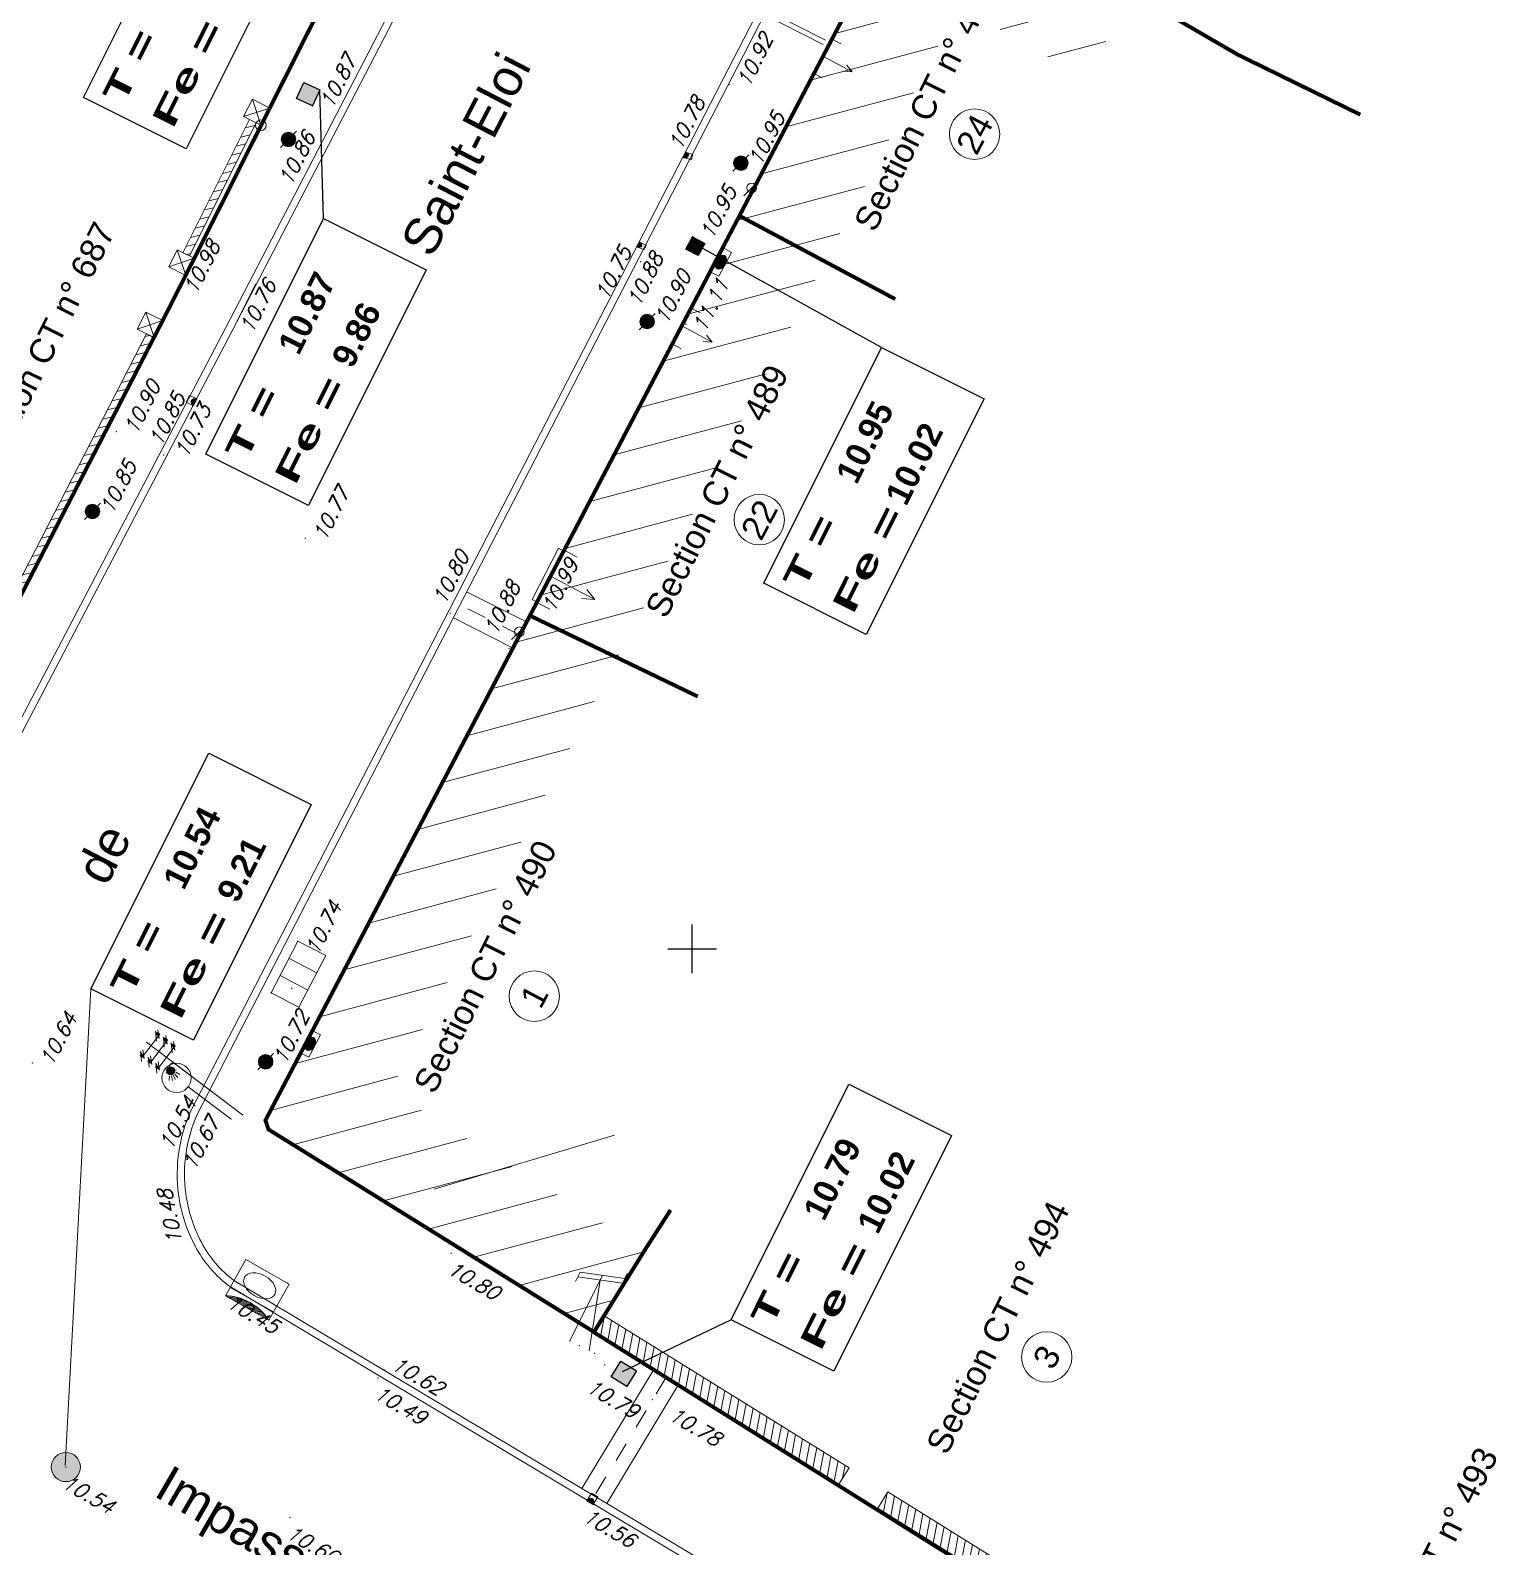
# Model space of a CAD drawing. Header units: metres. Extents: x 1380671 to 1381006, y 5226540 to 5226904.
# Drawn here: x 1380806.38 to 1380836.55, y 5226647.7 to 5226678.9 of the extents above; entities that cross this region are included whole.
import ezdxf
from ezdxf.enums import TextEntityAlignment as Align

# ---------------------------------------------------------------- set-up
doc = ezdxf.new("R2010")
doc.units = ezdxf.units.M
doc.header["$LTSCALE"] = 2
doc.linetypes.add('Grille', pattern=[0.4, 0.2, -0.2])
for name, color, linetype in [('ASHADE', 7, 'Continuous'), ('ASSEU_TEXRCA', 32, 'Continuous'), ('ASSEU_TEXRP', 32, 'Continuous'), ('MEP_F_CARRO', 7, 'Continuous')]:
    doc.layers.add(name, color=color, linetype=linetype)
for name, color, linetype, lineweight in [('ASSEP_F_DIVERS', 30, 'Continuous', 0), ('ASSEP_P_AV----', 30, 'Continuous', 0), ('ASSEP_P_AV--RC', 30, 'Continuous', 0), ('ASSEP_P_TEXRCA', 30, 'Continuous', 0), ('ASSEU_P_AFFRON', 32, 'Continuous', 0), ('ASSEU_P_TEXRRA', 32, 'Continuous', 0), ('CAD_F_PARCELLE', 253, 'Continuous', 0), ('EAU_P_BCR', 5, 'Continuous', 0), ('ECLAI_P_SUPPE1', 6, 'Continuous', 0), ('ELEC_P_SUPEBTB', 1, 'Continuous', 0), ('FDP_F_BATI', 7, 'Continuous', 9), ('FDP_F_BATIPILI', 7, 'Continuous', 0), ('FDP_F_PARCELLE', 7, 'Continuous', 0), ('FDP_F_TBATNUM', 7, 'Continuous', 0), ('FDP_L_BATI', 7, 'Continuous', 0), ('FDP_L_MURPLEIN', 7, 'Continuous', 0), ('FDP_P_SEUILPIE', 7, 'Continuous', 0), ('FDP_P_SEUILVEH', 7, 'Continuous', 0), ('GAZ_P_AFFREC', 2, 'Continuous', 0), ('SIGV_P_P-B', 7, 'Continuous', 0), ('TEL_P_AFFREC', 3, 'Continuous', 0), ('TEL_P_SUP2', 3, 'Continuous', 0), ('TOPOALT', 7, 'Continuous', 0), ('TOPOJIS', 7, 'Continuous', 0), ('VOIE_F_TEXNOM', 252, 'Continuous', 0), ('VOIE_L_BORDURE', 252, 'Continuous', 0)]:
    doc.layers.add(name, color=color, linetype=linetype, lineweight=lineweight)
doc.layers.get('0').freeze()
doc.styles.add('ARIAL', font='arialbd.ttf')
doc.styles.add('Arial 1.0', font='arial.ttf', dxfattribs={"height": 0.2})
doc.styles.add('Romans 1.0', font='Romans.shx', dxfattribs={"height": 0.2})
doc.styles.add('Romans 1.5', font='Romans.shx', dxfattribs={"height": 0.3})
pattern_1 = [(259.1501168362, (0, 0), (0.1571397983243, -0.0301178316385), [])]
pattern_2 = [(193.7623968292, (0, 0), (0.0380633682657, -0.1554064992086), [])]

# ---------------------------------------------------------------- blocks, each defined once
blk = doc.blocks.new('TCPOINT')
at = {"color": 0}
blk.add_point((0, 0), dxfattribs=at)
at = {"layer": 'TOPOALT', "style": 'Romans 1.5'}
blk.add_attdef('ALT', text='', height=0.3, dxfattribs=at).set_placement((0.1, -0.1), align=Align.TOP_LEFT)
blk = doc.blocks.new('point')
blk.add_point((0, 0))
blk = doc.blocks.new('ftc025')
h = blk.add_hatch(color=256)
edge = h.paths.add_edge_path()
edge.add_arc((0, 0), 0.15, 0, 360)
for q in [(-0.164, -0.168), (0.164, 0.168)]:
    blk.add_line((0, 0), q)
blk.add_circle((0, 0), 0.15)
blk.add_blockref('point', (0, 0))
blk = doc.blocks.new('ftc016')
for p, q in [((0, 0.02), (0.48, 0.5)), ((0, 0.06), (0.44, 0.5)), ((0.01, 0.11), (0.39, 0.49)), ((0.02, 0), (0.52, 0.5)), ((0.03, 0.16), (0.34, 0.47)), ((0.05, 0), (0.55, 0.5)), ((0.05, 0.22), (0.28, 0.45)), ((0.09, 0), (0.58, 0.49)), ((0.13, 0), (0.62, 0.49)), ((0.17, 0), (0.64, 0.48)), ((0.2, 0), (0.67, 0.47)), ((0.24, 0), (0.7, 0.46)), ((0.28, 0), (0.72, 0.45)), ((0.32, 0), (0.75, 0.43)), ((0.35, 0), (0.77, 0.42)), ((0.39, 0), (0.79, 0.4)), ((0.43, 0), (0.82, 0.39)), ((0.47, 0), (0.84, 0.37)), ((0.5, 0), (0.85, 0.35)), ((0.54, 0), (0.87, 0.33)), ((0.58, 0), (0.89, 0.31)), ((0.61, 0), (0.91, 0.29)), ((0.65, 0), (0.92, 0.27)), ((0.69, 0), (0.94, 0.25)), ((0.73, 0), (0.95, 0.22)), ((0.76, 0), (0.96, 0.2)), ((0.8, 0), (0.97, 0.17)), ((0.84, 0), (0.98, 0.14)), ((0.88, 0), (0.99, 0.11)), ((0.91, 0), (0.99, 0.08)), ((0.95, 0), (1, 0.05)), ((0.99, 0), (1, 0.01))]:
    blk.add_line(p, q)
blk.add_lwpolyline([(0, 0), (1, 0), (1, 1), (0, 1)], close=True)
blk.add_arc((0.5, 0), 0.5, 0, 180)
blk = doc.blocks.new('ftc001')
blk.add_hatch(color=256).paths.add_polyline_path([(0, 0), (0, 1), (1, 1), (1, 0)])
at = {"color": 0}
blk.add_lwpolyline([(0, 0), (0, 1), (1, 1), (1, 0)], close=True, dxfattribs=at)
blk = doc.blocks.new('cb003')
at = {"color": 0, "linetype": 'Continuous'}
for p, q in [((0, 0), (0, 1)), ((1, 1), (0, 1)), ((0.333, 0), (0.333, 1)), ((0.666, 0), (0.666, 1)), ((1, 0), (1, 1)), ((1, 0), (0, 0))]:
    blk.add_line(p, q, dxfattribs=at)
blk = doc.blocks.new('ftc018')
for p, q in [((0.029, -0.3), (0.115, -0.214)), ((0.066, -0.3), (0.194, -0.172)), ((0.104, -0.3), (0.256, -0.147)), ((0.141, -0.3), (0.31, -0.131)), ((0.179, -0.3), (0.359, -0.12)), ((0.216, -0.3), (0.404, -0.113)), ((0.254, -0.3), (0.445, -0.108)), ((0.291, -0.3), (0.484, -0.107)), ((0.328, -0.3), (0.522, -0.107)), ((0.366, -0.3), (0.557, -0.109)), ((0.403, -0.3), (0.591, -0.112)), ((0.441, -0.3), (0.624, -0.117)), ((0.478, -0.3), (0.655, -0.123)), ((0.515, -0.3), (0.686, -0.13)), ((0.553, -0.3), (0.715, -0.138)), ((0.59, -0.3), (0.743, -0.147)), ((0.628, -0.3), (0.77, -0.157)), ((0.665, -0.3), (0.797, -0.168)), ((0.703, -0.3), (0.823, -0.18)), ((0.74, -0.3), (0.847, -0.193)), ((0.777, -0.3), (0.871, -0.206)), ((0.815, -0.3), (0.895, -0.22)), ((0.852, -0.3), (0.917, -0.235)), ((0.89, -0.3), (0.939, -0.25)), ((0.927, -0.3), (0.961, -0.267)), ((0.965, -0.3), (0.981, -0.283))]:
    blk.add_line(p, q)
blk.add_lwpolyline([(0, 1), (1, 1), (1, 0), (0, 0), (0, 1)])
blk.add_lwpolyline([(0, 0), (1, 0), (1, -0.3), (0, -0.3)], close=True)
blk.add_circle((0.5, 0.5), 0.35)
blk.add_arc((0.5, -0.849), 0.742, 47.6561, 132.3439)
blk = doc.blocks.new('ftc098')
blk.add_line((0, 0.25), (0, 0))
at = {"color": 0}
for p, q in [((1, 0), (0, 0)), ((1, 0.25), (1, 0)), ((1, 0), (1, 0.25))]:
    blk.add_line(p, q, dxfattribs=at)
at = {"flags": 128}
for points in [[(0.5, 0.85), (0.412, 0.65)], [(0.5, 0), (0.5, 0.85)], [(0.5, 0.85), (0.588, 0.65)]]:
    blk.add_lwpolyline(points, dxfattribs=at)
blk = doc.blocks.new('ftc038b')
h = blk.add_hatch(color=256)
edge = h.paths.add_edge_path()
edge.add_ellipse((0.5, 0.099), major_axis=(-0.281, 0), ratio=0.350534, start_angle=0, end_angle=360)
blk.add_line((0, 0), (1, 0))
at = {"linetype": 'Continuous'}
blk.add_line((0, 0), (1, 0), dxfattribs=at)
blk.add_lwpolyline([(0, 0), (1, 0), (1, 0.197), (0, 0.197)], close=True)
blk.add_ellipse((0.5, 0.099), major_axis=(-0.281, 0), ratio=0.350534)
blk = doc.blocks.new('ftc041')
for color, points in [(30, [(-0.11, 1.665), (-0.245, 1.76, 0.106841), (-0.252, 1.726, 0.662962)]), (256, [(-0.245, 1.76), (-0.11, 1.665, 0.202673), (-0.085, 1.726, 0.806944)])]:
    blk.add_hatch(color=color).paths.add_polyline_path(points)
blk.add_line((-0.27, 1.778), (-0.08, 1.645))
at = {"color": 30}
for points in [[(-0.269, 1.682), (-0.344, 1.63)], [(-0.243, 1.651), (-0.304, 1.578)], [(-0.209, 1.63), (-0.251, 1.543)], [(-0.174, 1.619), (-0.191, 1.526)], [(-0.128, 1.62), (-0.119, 1.531)]]:
    blk.add_lwpolyline(points, dxfattribs=at)
at = {"color": 0}
blk.add_lwpolyline([(0, 0), (0, 1.755)], dxfattribs=at)
blk.add_circle((-0.168, 1.726), 0.0839, dxfattribs=at)
blk.add_arc((-0.068, 1.743), 0.0691, 9.9206, 135.2883)
blk.add_blockref('point', (0, 0))
blk = doc.blocks.new('ftc027')
for points in [[(-0.298, 2.417), (-0.251, 2.417), (-0.251, 2.361), (-0.298, 2.361)], [(-0.298, 2.217), (-0.251, 2.217), (-0.251, 2.161), (-0.298, 2.161)], [(0.298, 2.417), (0.251, 2.417), (0.251, 2.361), (0.298, 2.361)], [(0.298, 2.217), (0.251, 2.217), (0.251, 2.161), (0.298, 2.161)], [(-0.298, 2.017), (-0.251, 2.017), (-0.251, 1.961), (-0.298, 1.961)], [(0.298, 2.017), (0.251, 2.017), (0.251, 1.961), (0.298, 1.961)]]:
    blk.add_hatch(color=256).paths.add_polyline_path(points)
at = {"color": 0}
for p, q in [((0.298, 2.361), (-0.298, 2.361)), ((0.298, 2.161), (-0.298, 2.161)), ((0.298, 1.961), (-0.298, 1.961))]:
    blk.add_line(p, q, dxfattribs=at)
at = {"flags": 128}
for points in [[(-0.378, 2.324), (-0.224, 2.463), (-0.296, 2.315), (-0.171, 2.445), (-0.171, 2.445)], [(-0.378, 2.124), (-0.224, 2.263), (-0.296, 2.115), (-0.171, 2.245), (-0.171, 2.245)], [(0.14, 2.324), (0.295, 2.463), (0.223, 2.315), (0.348, 2.445), (0.348, 2.445)], [(0.14, 2.124), (0.295, 2.263), (0.223, 2.115), (0.348, 2.245), (0.348, 2.245)], [(-0.378, 1.924), (-0.224, 2.063), (-0.296, 1.915), (-0.171, 2.045), (-0.171, 2.045)], [(0.14, 1.924), (0.295, 2.063), (0.223, 1.915), (0.348, 2.045), (0.348, 2.045)]]:
    blk.add_lwpolyline(points, dxfattribs=at)
for points in [[(-0.298, 2.417), (-0.251, 2.417), (-0.251, 2.361), (-0.298, 2.361)], [(-0.298, 2.217), (-0.251, 2.217), (-0.251, 2.161), (-0.298, 2.161)], [(0.298, 2.417), (0.251, 2.417), (0.251, 2.361), (0.298, 2.361)], [(0.298, 2.217), (0.251, 2.217), (0.251, 2.161), (0.298, 2.161)], [(-0.298, 2.017), (-0.251, 2.017), (-0.251, 1.961), (-0.298, 1.961)], [(0.298, 2.017), (0.251, 2.017), (0.251, 1.961), (0.298, 1.961)]]:
    blk.add_lwpolyline(points, close=True)
at = {"color": 0}
blk.add_lwpolyline([(0, 2.475), (0, 0)], dxfattribs=at)
blk.add_blockref('point', (0, 0))
blk = doc.blocks.new('ftc020')
at = {"color": 0}
blk.add_line((-0.217, 1.511), (-0.217, 0), dxfattribs=at)
blk.add_line((-0.217, 1.401), (0.231, 0))
for points in [[(-0.656, 1.255), (-0.656, 1.365), (0.222, 1.657), (0.222, 1.767)], [(-0.656, 1.145), (-0.656, 1.255), (0.222, 1.547), (0.222, 1.657)]]:
    blk.add_lwpolyline(points, dxfattribs=at)
blk.add_blockref('point', (0, 0))
blk = doc.blocks.new('ftc024')
at = {"color": 0}
for points in [[(0.070711, 0.070711), (-0.160355, -0.160355)], [(0.160355, 0.160355), (0.070711, 0.070711)]]:
    blk.add_lwpolyline(points, dxfattribs=at)
blk.add_circle((0, 0), 0.1, dxfattribs=at)
blk.add_blockref('point', (0, 0))
blk = doc.blocks.new('ftc070')
at = {"color": 0, "linetype": 'Continuous'}
blk.add_line((0, 1.103968), (0, 0), dxfattribs=at)
blk.add_circle((0.000052, 1.405259), 0.30119, dxfattribs=at)
blk.add_blockref('point', (0, 0))
blk = doc.blocks.new('ftc009')
at = {"color": 0}
for p, q in [((0, 1), (1, 1)), ((0, 0), (1, 1)), ((1, 1), (0, 1)), ((0, 1), (1, 0)), ((1, 1), (1, 0)), ((1, 0), (1, 1)), ((1, 0), (0, 0))]:
    blk.add_line(p, q, dxfattribs=at)
blk.add_line((0, 1), (0, 0))
blk = doc.blocks.new('ftc002')
h = blk.add_hatch(color=256)
edge = h.paths.add_edge_path()
edge.add_arc((0, 0), 0.3, 0, 360)
at = {"color": 0}
blk.add_line((0, 0), (0, 0), dxfattribs=at)
blk.add_circle((0, 0), 0.3, dxfattribs=at)
blk.add_blockref('point', (0, 0))

msp = doc.modelspace()

# ---------------------------------------------------------------- hatches: boundary and pattern name
at = {"layer": 'ASHADE'}
h = msp.add_hatch(dxfattribs=at)
h.set_pattern_fill('_U', color=256, scale=0.6, angle=13.1122, style=0, pattern_type=0)
h.set_pattern_definition([(13.112199011, (0, 0), (-0.136115204615, 0.58435661293), [])])
h.paths.add_polyline_path([(1380811.307, 5226656.249), (1380823.083, 5226648.922)])
at = {"layer": 'FDP_F_BATI'}
h = msp.add_hatch(dxfattribs=at)
h.set_pattern_fill('_U', color=256, scale=0.6, angle=-2.0042, style=0, pattern_type=0)
h.set_pattern_definition([(357.995834542, (0, 0), (0.02098329197, 0.59963297229), [])])
h.paths.add_polyline_path([(1380822.71, 5226678.398), (1380821.172, 5226675.462), (1380819.633, 5226672.526), (1380811.456, 5226656.925)])
at = {"layer": 'FDP_L_BATI'}
h = msp.add_hatch(dxfattribs=at)
h.set_pattern_fill('_USER', color=256, scale=0.799979, angle=195, style=0, pattern_type=0)
h.set_pattern_definition([(195, (0, 0), (0.20704986913, -0.7727206313), [])])
h.paths.add_polyline_path([(1380829.073, 5226679.646), (1380824.692, 5226682.182), (1380821.172, 5226675.462), (1380811.22, 5226656.473), (1380811.283, 5226656.284), (1380817.978, 5226652.119), (1380819.035, 5226653.817), (1380813.79, 5226657.08), (1380825.494, 5226679.407), (1380828.071, 5226677.915)])
h.paths.add_polyline_path([(1380817.193, 5226666.849), (1380817.814, 5226667.985), (1380817.476, 5226668.316), (1380816.856, 5226667.181)], flags=24)
h.paths.add_polyline_path([(1380820.298, 5226672.613), (1380820.886, 5226673.684), (1380820.549, 5226674.016), (1380819.96, 5226672.945)], flags=24)
h.paths.add_polyline_path([(1380819.528, 5226666.592), (1380822.181, 5226671.901), (1380821.487, 5226672.247), (1380818.834, 5226666.938)], flags=25)
h.paths.add_polyline_path([(1380823.822, 5226674.543), (1380826.475, 5226679.852), (1380825.781, 5226680.199), (1380823.128, 5226674.89)], flags=25)
at = {"layer": 'FDP_L_MURPLEIN'}
h = msp.add_hatch(dxfattribs=at)
h.set_pattern_fill('_USER', color=256, scale=0.16, angle=193.7624, style=0, pattern_type=0)
h.set_pattern_definition(pattern_2)
h.paths.add_polyline_path([(1380811.028, 5226676.995), (1380810.894, 5226677.064), (1380809.523, 5226674.324), (1380809.657, 5226674.257)])
h = msp.add_hatch(dxfattribs=at)
h.set_pattern_fill('_USER', color=256, scale=0.16, angle=193.7624, style=0, pattern_type=0)
h.set_pattern_definition(pattern_2)
h.paths.add_polyline_path([(1380800.654, 5226656.54), (1380808.907, 5226672.582), (1380808.773, 5226672.651), (1380800.52, 5226656.61)])
h = msp.add_hatch(dxfattribs=at)
h.set_pattern_fill('_USER', color=256, scale=0.16, angle=259.1501, style=0, pattern_type=0)
h.set_pattern_definition(pattern_1)
h.paths.add_polyline_path([(1380817.977, 5226652.112), (1380823.018, 5226648.984), (1380823.229, 5226649.324), (1380818.188, 5226652.452)])
h = msp.add_hatch(dxfattribs=at)
h.set_pattern_fill('_USER', color=256, scale=0.16, angle=259.1501, style=0, pattern_type=0)
h.set_pattern_definition(pattern_1)
h.paths.add_polyline_path([(1380823.817, 5226648.49), (1380826.108, 5226647.062), (1380826.304, 5226647.411), (1380824.029, 5226648.829)])

# ---------------------------------------------------------------- linework, layer by layer
at = {"layer": 'ASSEP_P_TEXRCA'}
for p, q in [((1380807.101, 5226649.37), (1380807.629, 5226659.177)), ((1380814.694, 5226655.055), (1380818.399, 5226656.169))]:
    msp.add_line(p, q, dxfattribs=at)
at = {"layer": 'ASSEU_TEXRCA', "color": 32, "flags": 128}
for points in [[(1380812.009, 5226681.309), (1380809.586, 5226676.46), (1380807.475, 5226677.515), (1380809.898, 5226682.364)], [(1380814.527, 5226673.973), (1380812.104, 5226669.124), (1380809.993, 5226670.179), (1380812.416, 5226675.028)], [(1380826.006, 5226671.317), (1380823.583, 5226666.469), (1380821.472, 5226667.524), (1380823.895, 5226672.372)], [(1380812.163, 5226662.97), (1380809.74, 5226658.122), (1380807.629, 5226659.177), (1380810.052, 5226664.025)], [(1380825.338, 5226656.158), (1380822.915, 5226651.31), (1380820.804, 5226652.365), (1380823.227, 5226657.213)]]:
    msp.add_lwpolyline(points, close=True, dxfattribs=at)
at = {"layer": 'ASSEU_TEXRCA', "flags": 128}
for points in [[(1380812.416, 5226675.028), (1380812.341, 5226677.674)], [(1380823.895, 5226672.372), (1380820.036, 5226674.512)], [(1380820.804, 5226652.365), (1380818.56, 5226651.294)]]:
    msp.add_lwpolyline(points, dxfattribs=at)
at = {"layer": 'CAD_F_PARCELLE', "const_width": 0.08, "flags": 128}
for points in [[(1380831.326, 5226695.225), (1380828.075, 5226688.745), (1380824.692, 5226682.182), (1380829.073, 5226679.646), (1380831.237, 5226678.393), (1380833.749, 5226677.163)], [(1380800.654, 5226656.54), (1380809.107, 5226672.929), (1380809.756, 5226674.208), (1380811.309, 5226677.299), (1380813.777, 5226682.201), (1380811.648, 5226683.178), (1380810.841, 5226683.544)], [(1380824.692, 5226682.182), (1380820.977, 5226675.091), (1380816.276, 5226666.121), (1380811.22, 5226656.473), (1380811.283, 5226656.284), (1380817.98, 5226652.117), (1380819.035, 5226653.817), (1380819.555, 5226654.626)], [(1380820.973, 5226675.082), (1380824.18, 5226673.368)], [(1380816.662, 5226666.856), (1380820.116, 5226665.192)], [(1380817.977, 5226652.112), (1380831.625, 5226643.562), (1380832.674, 5226645.266), (1380833.54, 5226646.705)]]:
    msp.add_lwpolyline(points, dxfattribs=at)
at = {"layer": 'FDP_F_TBATNUM'}
for centre in [(1380825.811, 5226676.762), (1380821.381, 5226668.83), (1380816.751, 5226659.026), (1380827.296, 5226651.602)]:
    msp.add_circle(centre, 0.519, dxfattribs=at)
at = {"layer": 'FDP_L_BATI', "flags": 128}
for points in [[(1380829.073, 5226679.646), (1380824.692, 5226682.182), (1380822.71, 5226678.398), (1380822.71, 5226678.398), (1380821.172, 5226675.462), (1380819.633, 5226672.526), (1380811.22, 5226656.473), (1380811.283, 5226656.284), (1380823.059, 5226648.958)], [(1380810.771, 5226677.128), (1380811.125, 5226676.944)], [(1380819.035, 5226653.817), (1380817.978, 5226652.119)]]:
    msp.add_lwpolyline(points, dxfattribs=at)
at = {"layer": 'FDP_L_BATI'}
msp.add_circle((1380811.125, 5226676.944), 0.11, dxfattribs=at)
at = {"layer": 'FDP_L_MURPLEIN'}
for p, q in [((1380808.907, 5226672.582), (1380808.773, 5226672.651)), ((1380817.977, 5226652.112), (1380818.188, 5226652.452)), ((1380823.018, 5226648.984), (1380823.229, 5226649.324)), ((1380823.817, 5226648.49), (1380824.029, 5226648.829))]:
    msp.add_line(p, q, dxfattribs=at)
at = {"layer": 'FDP_L_MURPLEIN', "flags": 128}
for points in [[(1380809.523, 5226674.324), (1380810.894, 5226677.064)], [(1380809.657, 5226674.257), (1380811.028, 5226676.995)], [(1380809.523, 5226674.324), (1380809.657, 5226674.257)], [(1380800.52, 5226656.61), (1380808.773, 5226672.651)], [(1380800.654, 5226656.54), (1380808.907, 5226672.582)], [(1380818.188, 5226652.452), (1380823.229, 5226649.324)], [(1380817.977, 5226652.112), (1380823.018, 5226648.984)], [(1380824.029, 5226648.829), (1380826.304, 5226647.411)], [(1380823.817, 5226648.49), (1380826.108, 5226647.062)]]:
    msp.add_lwpolyline(points, dxfattribs=at)
at = {"layer": 'FDP_P_SEUILVEH', "flags": 128}
msp.add_lwpolyline([(1380817.357, 5226668.184), (1380817.248, 5226668.241), (1380816.709, 5226667.185), (1380816.807, 5226667.133)], dxfattribs=at)
at = {"layer": 'MEP_F_CARRO'}
for p, q in [((1380820, 5226659.5), (1380820, 5226660.5)), ((1380819.5, 5226660), (1380820.5, 5226660))]:
    msp.add_line(p, q, dxfattribs=at)
at = {"layer": 'VOIE_L_BORDURE', "flags": 128}
for points in [[(1380826.723, 5226705.475), (1380824.553, 5226700.691), (1380819.901, 5226691.09), (1380815.7, 5226682.997), (1380810.403, 5226672.787), (1380798.515, 5226650.075)], [(1380826.859, 5226705.413), (1380824.689, 5226700.627), (1380820.035, 5226691.023), (1380815.833, 5226682.928), (1380810.536, 5226672.717), (1380798.644, 5226649.998)], [(1380822.742, 5226678.693), (1380821.471, 5226679.341)], [(1380822.696, 5226678.604), (1380821.426, 5226679.252)], [(1380816.588, 5226666.725), (1380815.36, 5226667.345)], [(1380816.317, 5226666.189), (1380815.089, 5226666.809)], [(1380819.208, 5226651.344), (1380817.733, 5226648.896)], [(1380819.722, 5226651.034), (1380818.247, 5226648.587)]]:
    msp.add_lwpolyline(points, dxfattribs=at)
for points in [[(1380822.585, 5226681.682), (1380823.253, 5226682.977), (1380820.26, 5226677.167), (1380818.208, 5226673.191), (1380809.685, 5226656.669, 0.14039), (1380809.432, 5226654.946, 0.088034), (1380809.768, 5226653.893, 0.113835), (1380810.498, 5226653.046), (1380826.833, 5226643.28)], [(1380823.389, 5226682.914), (1380823.389, 5226682.914), (1380820.393, 5226677.098), (1380818.341, 5226673.122), (1380809.82, 5226656.603, 0.140065), (1380809.581, 5226654.966, 0.088034), (1380809.901, 5226653.963, 0.113084), (1380810.581, 5226653.171), (1380826.91, 5226643.408)]]:
    msp.add_lwpolyline(points, format="xyb", dxfattribs=at)
at = {"layer": 'VOIE_L_BORDURE', "linetype": 'Grille', "flags": 128}
for points in [[(1380816.452, 5226666.457), (1380815.225, 5226667.077)], [(1380816.452, 5226666.457), (1380815.225, 5226667.077)], [(1380819.465, 5226651.189), (1380817.99, 5226648.741)], [(1380819.465, 5226651.189), (1380817.99, 5226648.741)]]:
    msp.add_lwpolyline(points, dxfattribs=at)
at = {"layer": 'VOIE_L_BORDURE'}
msp.add_polyline3d([(1380810.536, 5226672.717, 10.758), (1380811.022, 5226673.684, 10.764)], dxfattribs=at)

# ---------------------------------------------------------------- block references
at = {"layer": 'ASSEP_F_DIVERS'}
for p in [(1380821.226, 5226675.657), (1380816.442, 5226666.523)]:
    msp.add_blockref('ftc024', p, dxfattribs=at)
at = {"layer": 'ASSEP_P_AV----'}
for p, xscale, yscale, rotation in [((1380819.863, 5226676.392), 0.1166229341836797, 0.15920742519892, 252.1004289186461), ((1380818.919, 5226674.543), 0.1119105377021507, 0.1470185741349558, 245.0431720333836), ((1380809.739, 5226671.176), 0.1534427591080002, 0.1670021739508645, 64.22283387552504), ((1380817.834, 5226648.644), 0.1514523679683669, 0.185778267895372, 328.4057322523112)]:
    msp.add_blockref('ftc016', p, dxfattribs=dict(at, xscale=xscale, yscale=yscale, rotation=rotation))
at = {"layer": 'ASSEP_P_AV--RC', "xscale": 1.023872178625142, "yscale": 0.6573894869903362, "rotation": 330.434383439083}
msp.add_blockref('ftc018', (1380810.493, 5226653.034), dxfattribs=at)
at = {"layer": 'ASSEU_P_AFFRON'}
msp.add_blockref('ftc002', (1380807.113, 5226649.338), dxfattribs=at)
at = {"layer": 'ASSEU_TEXRCA'}
for p, xscale, yscale, rotation in [((1380812.187, 5226677.342), 0.365459366841831, 0.365459366841831, 65.06326194972554), ((1380820.009, 5226674.65), 0.2856662094582116, 0.2856662094582116, 241.4146395536055), ((1380818.336, 5226651.193), 0.3772202690443533, 0.3772202690443533, 328.537766847883)]:
    msp.add_blockref('ftc001', p, dxfattribs=dict(at, xscale=xscale, yscale=yscale, rotation=rotation))
at = {"layer": 'EAU_P_BCR'}
for p in [(1380811.693, 5226676.654), (1380821.002, 5226676.167), (1380819.074, 5226672.907), (1380807.661, 5226668.999), (1380811.224, 5226657.676)]:
    msp.add_blockref('ftc025', p, dxfattribs=at)
at = {"layer": 'ECLAI_P_SUPPE1', "rotation": 52.95555}
msp.add_blockref('ftc041', (1380810.749, 5226656.586), dxfattribs=at)
at = {"layer": 'ELEC_P_SUPEBTB', "rotation": 52.95555}
msp.add_blockref('ftc027', (1380810.749, 5226656.586), dxfattribs=at)
at = {"layer": 'FDP_F_BATIPILI'}
for p, xscale, yscale, rotation in [((1380811.125, 5226676.944), 0.3989122394780163, 0.3989122394780163, 62.61703834961181), ((1380809.581, 5226673.857), 0.3917093736013748, 0.3917093736013748, 63.51174538075608), ((1380808.933, 5226672.579), 0.3905895527767847, 0.3905895527767847, 63.55099883392876)]:
    msp.add_blockref('ftc009', p, dxfattribs=dict(at, xscale=xscale, yscale=yscale, rotation=rotation))
at = {"layer": 'FDP_P_SEUILPIE', "xscale": 0.8000000004005704, "yscale": 0.8000000004005704, "zscale": 0.9582988988718931, "rotation": 241.6284813185249}
msp.add_blockref('ftc098', (1380822.881, 5226678.717), dxfattribs=at)
at = {"layer": 'FDP_P_SEUILPIE'}
for p, xscale, yscale, rotation in [((1380819.983, 5226673.185), 0.8348126052762121, 0.8348126052762121, 241.6284813185249), ((1380817.366, 5226668.201), 1.210363986562663, 1.210363986562663, 242.3405269673177)]:
    msp.add_blockref('ftc098', p, dxfattribs=dict(at, xscale=xscale, yscale=yscale, rotation=rotation))
at = {"layer": 'GAZ_P_AFFREC'}
for p, xscale, rotation in [((1380820.636, 5226674.423), 0.557850754583741, 241.7455382111278), ((1380812.174, 5226658.322), 0.5210958146097222, 242.7994828417186)]:
    msp.add_blockref('ftc038b', p, dxfattribs=dict(at, xscale=xscale, rotation=rotation))
at = {"layer": 'SIGV_P_P-B', "rotation": 52.95555}
msp.add_blockref('ftc070', (1380810.514, 5226656.498), dxfattribs=at)
at = {"layer": 'TEL_P_AFFREC', "xscale": 1.198289225790143, "yscale": 0.6439927360651918, "rotation": 242.6426700267229}
msp.add_blockref('cb003', (1380811.888, 5226660.158), dxfattribs=at)
at = {"layer": 'TEL_P_SUP2', "rotation": 333.5345917878902}
msp.add_blockref('ftc020', (1380817.677, 5226651.835), dxfattribs=at)
at = {"layer": 'TOPOJIS'}
ref = msp.add_blockref('TCPOINT', (1380820.766, 5226677.78), dxfattribs=dict(at, rotation=359.5558635629178))
ref.add_attrib('ALT', '10.92', dxfattribs={"layer": 'TOPOALT', "height": 0.3, "rotation": 63.9577, "style": 'Romans 1.0', "oblique": 18}).set_placement((1380820.899, 5226677.826), align=Align.TOP_LEFT)
ref = msp.add_blockref('TCPOINT', (1380812.187, 5226677.342), dxfattribs=at)
ref.add_attrib('ALT', '10.87', dxfattribs={"layer": 'TOPOALT', "height": 0.3, "rotation": 63.5136, "style": 'Romans 1.5', "oblique": 18}).set_placement((1380812.321, 5226677.387), align=Align.TOP_LEFT)
for p in [(1380812.341, 5226677.674), (1380811.309, 5226677.299), (1380819.827, 5226676.281), (1380819.987, 5226676.26), (1380821.226, 5226675.657), (1380821.172, 5226675.462), (1380818.872, 5226674.442), (1380819.033, 5226674.438), (1380819.872, 5226674.399), (1380820.636, 5226674.423), (1380809.756, 5226674.208), (1380820.372, 5226673.932), (1380819.983, 5226673.185), (1380809.107, 5226672.929), (1380808.907, 5226672.582), (1380808.933, 5226672.579), (1380819.586, 5226672.451), (1380819.633, 5226672.526), (1380809.645, 5226671.366), (1380809.806, 5226671.315), (1380817.347, 5226668.211), (1380816.791, 5226667.136), (1380816.442, 5226666.523), (1380811.337, 5226659.094), (1380811.909, 5226658.799), (1380812.174, 5226658.322), (1380811.936, 5226657.859), (1380811.456, 5226656.925), (1380810.514, 5226656.498), (1380810.749, 5226656.586), (1380811.283, 5226656.284), (1380811.67, 5226653.123), (1380811.384, 5226652.529), (1380817.483, 5226651.932), (1380817.977, 5226652.112), (1380817.996, 5226651.677), (1380818.197, 5226651.438), (1380818.658, 5226650.996), (1380818.055, 5226648.726), (1380823.018, 5226648.984), (1380823.039, 5226648.916), (1380823.059, 5226648.958), (1380817.963, 5226648.564), (1380823.509, 5226648.617), (1380823.817, 5226648.49)]:
    msp.add_blockref('TCPOINT', p, dxfattribs=at)
ref = msp.add_blockref('TCPOINT', (1380819.863, 5226676.392), dxfattribs=at)
ref.add_attrib('ALT', '10.78', dxfattribs={"layer": 'TOPOALT', "height": 0.3, "rotation": 63.5136, "style": 'Romans 1.5', "oblique": 18}).set_placement((1380819.494, 5226676.526), align=Align.TOP_LEFT)
ref = msp.add_blockref('TCPOINT', (1380821.002, 5226676.167), dxfattribs=at)
ref.add_attrib('ALT', '10.95', dxfattribs={"layer": 'TOPOALT', "height": 0.3, "rotation": 63.5136, "style": 'Romans 1.5', "oblique": 18}).set_placement((1380821.137, 5226676.212), align=Align.TOP_LEFT)
ref = msp.add_blockref('TCPOINT', (1380811.693, 5226676.654), dxfattribs=at)
ref.add_attrib('ALT', '10.86', dxfattribs={"layer": 'TOPOALT', "height": 0.3, "rotation": 63.5136, "style": 'Romans 1.5', "oblique": 18}).set_placement((1380811.473, 5226675.805), align=Align.TOP_LEFT)
ref = msp.add_blockref('TCPOINT', (1380820.009, 5226674.65), dxfattribs=at)
ref.add_attrib('ALT', '10.95', dxfattribs={"layer": 'TOPOALT', "height": 0.3, "rotation": 63.5136, "style": 'Romans 1.5', "oblique": 18}).set_placement((1380820.143, 5226674.695), align=Align.TOP_LEFT)
ref = msp.add_blockref('TCPOINT', (1380809.382, 5226673.52), dxfattribs=at)
ref.add_attrib('ALT', '10.98', dxfattribs={"layer": 'TOPOALT', "height": 0.3, "rotation": 63.5136, "style": 'Romans 1.5', "oblique": 18}).set_placement((1380809.516, 5226673.565), align=Align.TOP_LEFT)
ref = msp.add_blockref('TCPOINT', (1380818.208, 5226673.191), dxfattribs=at)
ref.add_attrib('ALT', '10.75', dxfattribs={"layer": 'TOPOALT', "height": 0.3, "rotation": 63.5136, "style": 'Romans 1.5', "oblique": 18}).set_placement((1380817.984, 5226673.446), align=Align.TOP_LEFT)
ref = msp.add_blockref('TCPOINT', (1380818.939, 5226674.141), dxfattribs=dict(at, rotation=359.5558636656047))
ref.add_attrib('ALT', '10.88', dxfattribs={"layer": 'TOPOALT', "height": 0.3, "rotation": 63.9577, "style": 'Romans 1.0', "oblique": 18}).set_placement((1380818.642, 5226673.313), align=Align.TOP_LEFT)
ref = msp.add_blockref('TCPOINT', (1380819.074, 5226672.907), dxfattribs=at)
ref.add_attrib('ALT', '10.90', dxfattribs={"layer": 'TOPOALT', "height": 0.3, "rotation": 63.5136, "style": 'Romans 1.5', "oblique": 18}).set_placement((1380819.208, 5226672.952), align=Align.TOP_LEFT)
ref = msp.add_blockref('TCPOINT', (1380810.536, 5226672.717), dxfattribs=at)
ref.add_attrib('ALT', '10.76', dxfattribs={"layer": 'TOPOALT', "height": 0.3, "rotation": 63.5136, "style": 'Romans 1.5', "oblique": 18}).set_placement((1380810.67, 5226672.762), align=Align.TOP_LEFT)
ref = msp.add_blockref('TCPOINT', (1380819.87, 5226672.852), dxfattribs=at)
ref.add_attrib('ALT', '11.11', dxfattribs={"layer": 'TOPOALT', "height": 0.3, "rotation": 63.5136, "style": 'Romans 1.5', "oblique": 18}).set_placement((1380819.99, 5226672.782), align=Align.TOP_LEFT)
ref = msp.add_blockref('TCPOINT', (1380808.155, 5226670.639), dxfattribs=at)
ref.add_attrib('ALT', '10.90', dxfattribs={"layer": 'TOPOALT', "height": 0.3, "rotation": 63.5136, "style": 'Romans 1.5', "oblique": 18}).set_placement((1380808.289, 5226670.684), align=Align.TOP_LEFT)
ref = msp.add_blockref('TCPOINT', (1380809.126, 5226670.16), dxfattribs=at)
ref.add_attrib('ALT', '10.85', dxfattribs={"layer": 'TOPOALT', "height": 0.3, "rotation": 63.5136, "style": 'Romans 1.5', "oblique": 18}).set_placement((1380808.8, 5226670.438), align=Align.TOP_LEFT)
ref = msp.add_blockref('TCPOINT', (1380809.197, 5226670.156), dxfattribs=at)
ref.add_attrib('ALT', '10.73', dxfattribs={"layer": 'TOPOALT', "height": 0.3, "rotation": 63.5136, "style": 'Romans 1.5', "oblique": 18}).set_placement((1380809.331, 5226670.201), align=Align.TOP_LEFT)
ref = msp.add_blockref('TCPOINT', (1380807.661, 5226668.999), dxfattribs=at)
ref.add_attrib('ALT', '10.85', dxfattribs={"layer": 'TOPOALT', "height": 0.3, "rotation": 63.5136, "style": 'Romans 1.5', "oblique": 18}).set_placement((1380807.796, 5226669.044), align=Align.TOP_LEFT)
ref = msp.add_blockref('TCPOINT', (1380812.043, 5226668.448), dxfattribs=at)
ref.add_attrib('ALT', '10.77', dxfattribs={"layer": 'TOPOALT', "height": 0.3, "rotation": 63.5136, "style": 'Romans 1.5', "oblique": 18}).set_placement((1380812.177, 5226668.493), align=Align.TOP_LEFT)
ref = msp.add_blockref('TCPOINT', (1380815.025, 5226666.906), dxfattribs=at)
ref.add_attrib('ALT', '10.80', dxfattribs={"layer": 'TOPOALT', "height": 0.3, "rotation": 63.5136, "style": 'Romans 1.5', "oblique": 18}).set_placement((1380814.64, 5226667.181), align=Align.TOP_LEFT)
ref = msp.add_blockref('TCPOINT', (1380817.1, 5226667.63), dxfattribs=at)
ref.add_attrib('ALT', '10.99', dxfattribs={"layer": 'TOPOALT', "height": 0.3, "rotation": 63.5136, "style": 'Romans 1.5', "oblique": 18}).set_placement((1380816.886, 5226667.018), align=Align.TOP_LEFT)
ref = msp.add_blockref('TCPOINT', (1380816.234, 5226666.183), dxfattribs=at)
ref.add_attrib('ALT', '10.88', dxfattribs={"layer": 'TOPOALT', "height": 0.3, "rotation": 63.5136, "style": 'Romans 1.5', "oblique": 18}).set_placement((1380815.694, 5226666.554), align=Align.TOP_LEFT)
ref = msp.add_blockref('TCPOINT', (1380811.758, 5226659.191), dxfattribs=at)
ref.add_attrib('ALT', '10.74', dxfattribs={"layer": 'TOPOALT', "height": 0.3, "rotation": 63.7075, "style": 'Romans 1.5', "oblique": 18}).set_placement((1380812.019, 5226659.97), align=Align.TOP_LEFT)
ref = msp.add_blockref('TCPOINT', (1380806.422, 5226657.65), dxfattribs=at)
ref.add_attrib('ALT', '10.64', dxfattribs={"layer": 'TOPOALT', "height": 0.3, "rotation": 62.5542, "style": 'Romans 1.5', "oblique": 18}).set_placement((1380806.557, 5226657.693), align=Align.TOP_LEFT)
ref = msp.add_blockref('TCPOINT', (1380811.224, 5226657.676), dxfattribs=at)
ref.add_attrib('ALT', '10.72', dxfattribs={"layer": 'TOPOALT', "height": 0.3, "rotation": 63.7075, "style": 'Romans 1.5', "oblique": 18}).set_placement((1380811.358, 5226657.721), align=Align.TOP_LEFT)
ref = msp.add_blockref('TCPOINT', (1380809.502, 5226656.204), dxfattribs=at)
ref.add_attrib('ALT', '10.54', dxfattribs={"layer": 'TOPOALT', "height": 0.3, "rotation": 62.5542, "style": 'Romans 1.5', "oblique": 18}).set_placement((1380809.015, 5226655.962), align=Align.TOP_LEFT)
ref = msp.add_blockref('TCPOINT', (1380809.661, 5226656.161), dxfattribs=at)
ref.add_attrib('ALT', '10.67', dxfattribs={"layer": 'TOPOALT', "height": 0.3, "rotation": 62.5542, "style": 'Romans 1.5', "oblique": 18}).set_placement((1380809.489, 5226655.548), align=Align.TOP_LEFT)
ref = msp.add_blockref('TCPOINT', (1380809.768, 5226653.893), dxfattribs=at)
ref.add_attrib('ALT', '10.48', dxfattribs={"layer": 'TOPOALT', "height": 0.3, "rotation": 101.4179, "style": 'Romans 1.5', "oblique": 18}).set_placement((1380809.22, 5226653.882), align=Align.TOP_LEFT)
ref = msp.add_blockref('TCPOINT', (1380815.043, 5226653.738), dxfattribs=at)
ref.add_attrib('ALT', '10.80', dxfattribs={"layer": 'TOPOALT', "height": 0.3, "rotation": 329.6862, "style": 'Romans 1.5', "oblique": 18}).set_placement((1380815.079, 5226653.601), align=Align.TOP_LEFT)
ref = msp.add_blockref('TCPOINT', (1380810.498, 5226653.046), dxfattribs=at)
ref.add_attrib('ALT', '10.45', dxfattribs={"layer": 'TOPOALT', "height": 0.3, "rotation": 329.6862, "style": 'Romans 1.5', "oblique": 18}).set_placement((1380810.534, 5226652.909), align=Align.TOP_LEFT)
ref = msp.add_blockref('TCPOINT', (1380813.657, 5226651.34), dxfattribs=at)
ref.add_attrib('ALT', '10.62', dxfattribs={"layer": 'TOPOALT', "height": 0.3, "rotation": 329.6862, "style": 'Romans 1.5', "oblique": 18}).set_placement((1380813.928, 5226651.634), align=Align.TOP_LEFT)
ref = msp.add_blockref('TCPOINT', (1380818.336, 5226651.193), dxfattribs=at)
ref.add_attrib('ALT', '10.79', dxfattribs={"layer": 'TOPOALT', "height": 0.3, "rotation": 329.6862, "style": 'Romans 1.5', "oblique": 18}).set_placement((1380817.937, 5226651.168), align=Align.TOP_LEFT)
ref = msp.add_blockref('TCPOINT', (1380813.533, 5226651.172), dxfattribs=at)
ref.add_attrib('ALT', '10.49', dxfattribs={"layer": 'TOPOALT', "height": 0.3, "rotation": 329.6862, "style": 'Romans 1.5', "oblique": 18}).set_placement((1380813.569, 5226651.035), align=Align.TOP_LEFT)
ref = msp.add_blockref('TCPOINT', (1380819.183, 5226650.722), dxfattribs=at)
ref.add_attrib('ALT', '10.78', dxfattribs={"layer": 'TOPOALT', "height": 0.3, "rotation": 329.6862, "style": 'Romans 1.5', "oblique": 18}).set_placement((1380819.633, 5226650.595), align=Align.TOP_LEFT)
ref = msp.add_blockref('TCPOINT', (1380807.113, 5226649.338), dxfattribs=at)
ref.add_attrib('ALT', '10.54', dxfattribs={"layer": 'TOPOALT', "height": 0.3, "rotation": 329.6862, "style": 'Romans 1.5', "oblique": 18}).set_placement((1380807.149, 5226649.201), align=Align.TOP_LEFT)
ref = msp.add_blockref('TCPOINT', (1380817.834, 5226648.644), dxfattribs=at)
ref.add_attrib('ALT', '10.56', dxfattribs={"layer": 'TOPOALT', "height": 0.3, "rotation": 329.6862, "style": 'Romans 1.5', "oblique": 18}).set_placement((1380817.87, 5226648.507), align=Align.TOP_LEFT)
ref = msp.add_blockref('TCPOINT', (1380811.727, 5226648.299), dxfattribs=at)
ref.add_attrib('ALT', '10.60', dxfattribs={"layer": 'TOPOALT', "height": 0.3, "rotation": 329.6862, "style": 'Romans 1.5', "oblique": 18}).set_placement((1380811.763, 5226648.162), align=Align.TOP_LEFT)

# ---------------------------------------------------------------- texts
at = {"layer": 'ASSEU_P_TEXRRA', "style": 'ARIAL', "width": 1.516535}
for p, p2 in [((1380808.302, 5226677.359), (1380809, 5226678.754)), ((1380810.821, 5226670.023), (1380811.518, 5226671.418)), ((1380822.3, 5226667.368), (1380822.997, 5226668.763)), ((1380808.456, 5226659.02), (1380809.153, 5226660.416)), ((1380821.632, 5226652.208), (1380822.329, 5226653.604))]:
    msp.add_text('T =', height=0.5, rotation=63.4474, dxfattribs=at).set_placement(p, p2, align=Align.FIT)
at = {"layer": 'ASSEU_P_TEXRRA', "style": 'ARIAL'}
for s, p in [('10.87', (1380812.685, 5226673.753)), ('10.95', (1380824.164, 5226671.098)), ('10.54', (1380810.32, 5226662.75)), ('10.79', (1380823.496, 5226655.938))]:
    msp.add_text(s, height=0.5, rotation=63.4474, dxfattribs=at).set_placement(p, align=Align.RIGHT)
at = {"layer": 'ASSEU_TEXRP', "style": 'ARIAL', "width": 1.651217}
for p, p2 in [((1380809.313, 5226676.854), (1380810.359, 5226678.947)), ((1380811.831, 5226669.518), (1380812.877, 5226671.611)), ((1380823.31, 5226666.862), (1380824.356, 5226668.956)), ((1380809.467, 5226658.515), (1380810.513, 5226660.608)), ((1380822.642, 5226651.703), (1380823.688, 5226653.796))]:
    msp.add_text('Fe =', height=0.5, rotation=63.4474, dxfattribs=at).set_placement(p, p2, align=Align.FIT)
at = {"layer": 'ASSEU_TEXRP', "style": 'ARIAL'}
for s, p in [('  9.86', (1380812.835, 5226671.57, -6.97)), (' 10.02', (1380824.314, 5226668.915, -6.97)), ('  9.21', (1380810.47, 5226660.568, -6.97)), ('  10.02', (1380823.646, 5226653.756, -6.97))]:
    msp.add_text(s, height=0.5, rotation=63.4474, dxfattribs=at).set_placement(p)
at = {"layer": 'FDP_F_PARCELLE', "style": 'Arial 1.0'}
for s, p in [('Section CT n° 488', (1380825.025, 5226677.259)), ('Section CT n° 687', (1380806.877, 5226672.242)), ('Section CT n° 489', (1380820.731, 5226669.308)), ('Section CT n° 490', (1380815.965, 5226659.524)), ('Section CT n° 494', (1380826.51, 5226652.099)), ('Section CT n° 493', (1380835.33, 5226647.035))]:
    msp.add_text(s, height=0.5, rotation=63.4474, dxfattribs=at).set_placement(p, align=Align.CENTER)
at = {"layer": 'FDP_F_TBATNUM', "style": 'Arial 1.0'}
for s, rotation, p in [('24', 62.2861, (1380825.811, 5226676.762)), ('22', 62.2861, (1380821.381, 5226668.83)), ('1', 62.2861, (1380816.751, 5226659.026)), ('3', 60.1389, (1380827.296, 5226651.602))]:
    msp.add_text(s, height=0.5, rotation=rotation, dxfattribs=at).set_placement(p, align=Align.MIDDLE_CENTER)
at = {"layer": 'VOIE_F_TEXNOM', "style": 'Arial 1.0'}
for s, rotation, p in [('Rue                                      Basse                                          de                                              Saint-Eloi', 62.6175, (1380805.528, 5226657.407)), ('Impasse                       des                               Cyprès', 329.8164, (1380819.751, 5226642.876))]:
    msp.add_text(s, height=0.75, rotation=rotation, dxfattribs=at).set_placement(p, align=Align.MIDDLE_CENTER)

doc.saveas('drawing.dxf')
